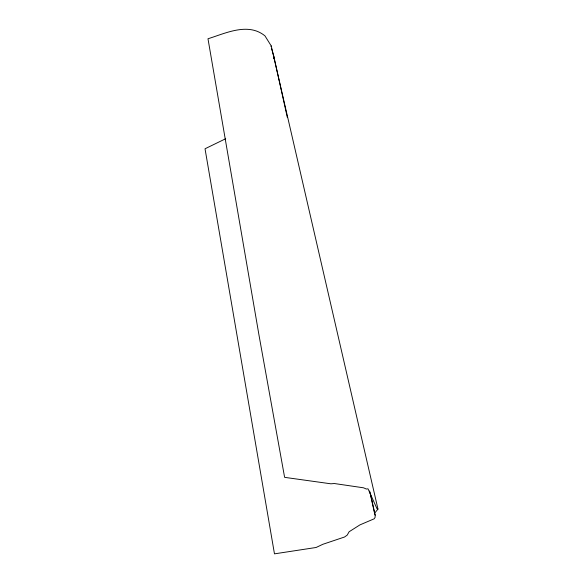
<?xml version="1.0" encoding="UTF-8"?>
<svg xmlns="http://www.w3.org/2000/svg" width="583" height="583" viewBox="0 0 583 583"><rect width="100%" height="100%" fill="white"/><g stroke="black" fill="none" stroke-linecap="round" stroke-linejoin="round"><path stroke-width="0.87" d="M370.263 492.999L375.168 515.197L375.095 517.383L374.155 518.819L359.915 524.897L349.115 531.754L347.22 535.099L344.56 537.001L322.865 544.289L316.081 547.488L274.469 553.85L205.027 148.774L225.701 138.718M271 46.669L271.233 45.919L264.952 35.869C248.059 22.11 225.672 33.267 207.985 38.762L259.027 335.356L284.613 477.346L330.925 483.81L334.343 483.526L363.559 487.811L366.321 489.035L368.019 488.809L377.004 508.711L377.973 509.097L374.57 513.237L375.168 515.197M271.503 48.367L273.74 56.012L287.281 117.3M271.233 45.919L377.973 509.097M369.637 491.017L374.57 513.237M273.74 56.012L273.791 58.737"/></g></svg>
